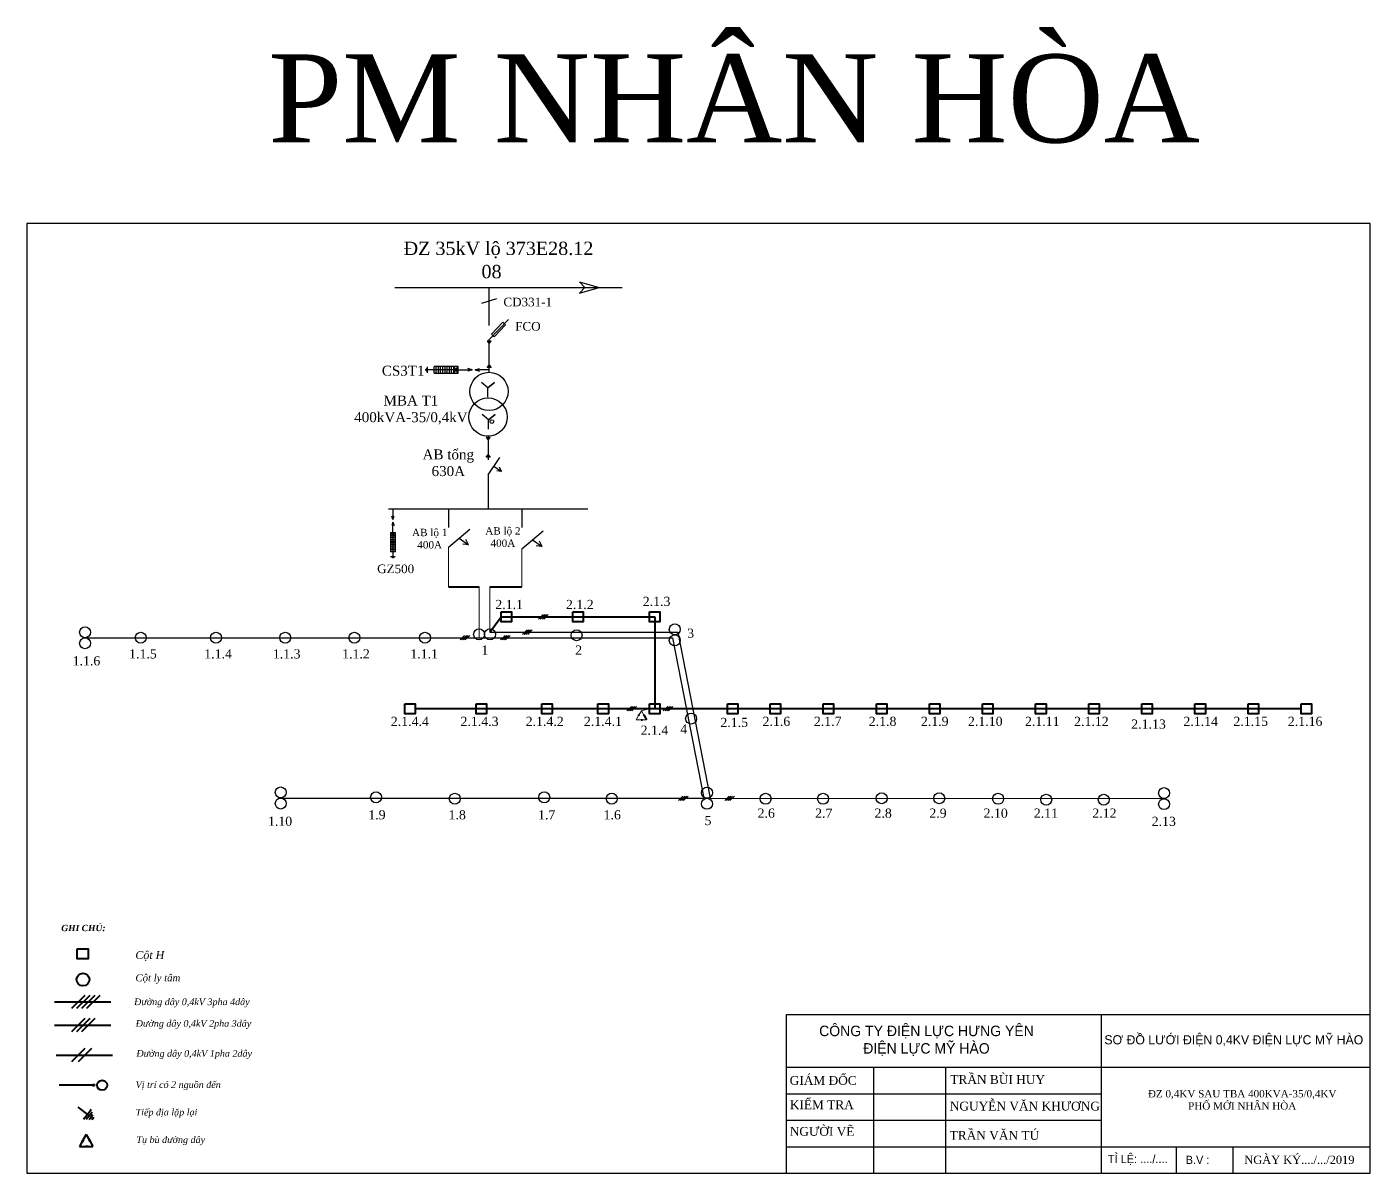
# Model space of a CAD drawing. Extents: x -2498 to 13808, y -1476 to 9052.
# Drawn here: x 7712.9 to 8170.3, y 3647 to 4037.3 of the extents above; entities that cross this region are included whole.
import ezdxf

# ---------------------------------------------------------------- set-up
doc = ezdxf.new("R2010")
doc.units = 0
doc.header["$LTSCALE"] = 0.08
doc.header["$MEASUREMENT"] = 0
doc.layers.get('0').update_dxf_attribs({"linetype": 'CONTINUOUS', "lineweight": 40})
for name, color, linetype, lineweight in [('5', 9, 'CONTINUOUS', 5), ('khung', 3, 'CONTINUOUS', 18), ('NET DAM', 6, 'CONTINUOUS', 25)]:
    doc.layers.add(name, color=color, linetype=linetype, lineweight=lineweight)
doc.layers.add('Duong manh', color=8, linetype='CONTINUOUS')
doc.styles.add('anh thong', font='times.ttf', dxfattribs={"height": 0.5})
doc.styles.get("Standard").update_dxf_attribs({"font": 'VHTEKN.TTF', "height": 2.5})

# ---------------------------------------------------------------- blocks, each defined once
blk = doc.blocks.new('khung')
at = {"layer": 'khung', "color": 5, "lineweight": -3, "ltscale": 4}
for p, q in [((630143, 2296298.9), (632881, 2296298.9)), ((630143, 2295554.2), (630143, 2296298.9)), ((631620.1, 2296298.9), (631620.1, 2295554.2)), ((630143, 2296050.6), (631457.3, 2296050.6)), ((630143, 2296050.6), (632881, 2296050.6)), ((630552, 2296050.6), (630552, 2295554.2)), ((630888.9, 2296050.6), (630888.9, 2295554.2)), ((630143, 2295926.5), (631620.1, 2295926.5)), ((630143, 2295802.4), (631620.1, 2295802.4)), ((630143, 2295678.3), (631512, 2295678.3)), ((630143, 2295678.3), (632881, 2295678.3)), ((631972.7, 2295554.2), (631972.7, 2295678.3)), ((632238.4, 2295554.2), (632238.4, 2295678.3))]:
    blk.add_line(p, q, dxfattribs=at)
blk.add_lwpolyline([(632881, 2300009), (626580.6, 2300009), (626580.6, 2295554.2), (632881, 2295554.2), (632881, 2300009)], dxfattribs=at)
at = {"layer": 'Duong manh', "color": 0, "lineweight": -3, "ltscale": 4}
for s, insert, char_height, width, attachment_point in [('{\\f.VnAvantH|b0|i0|c0|p34;C¤NG TY §IÖN LùC H¦NG Y£N\\P®iÖn lùc mü hµo}', (630800.1, 2296174.8), 49.141, 1314.329, 5), ('{\\f.VnAvantH|b0|i0|c0|p34;s¬ ®å l\xadíi ®iÖn 0,4kv ®iÖn lùc mü hµo}', (632241.6, 2296174.8), 43.049, 1423.665, 5), ('{\\fTimes New Roman|b0|i0|c0|p18; GIÁM ĐỐC}', (630143, 2295988.6), 41.37, 409.064, 4), ('{\\fTimes New Roman|b0|i0|c0|p18; TRẦN BÙI HUY}', (630896.3, 2295992.9), 41.37, 536.856, 4), ('{\\f.VnAvantH|b0|i0|c0|p34; \\fTimes New Roman|b0|i0|c0|p18; KIỂM TRA}', (630128, 2295874.7), 41.37, 409.064, 4), ('{\\fTimes New Roman|b0|i0|c0|p18; NGUYỄN VĂN KHƯƠNG}', (630893.6, 2295868.1), 41.37, 717.247, 4), ('{\\fTimes New Roman|b0|i0|c0|p18; NGƯỜI VẼ}', (630143, 2295749.5), 41.37, 409.064, 4), ('{\\f.VnAvantH|b0|i0|c0|p34; \\fTimes New Roman|b0|i0|c0|p18;TRẦN VĂN TÚ}', (630893.4, 2295730.7), 41.37, 536.856, 4), ('{\\f.VnAvantH|b0|i0|c0|p34; tØ lÖ: ..../....}', (631636.6, 2295616.3), 38.475, 301.491, 4), ('{\\f.VnAvantH|b0|i0|c0|p34;b.v :}', (632071.5, 2295616.3), 38.475, 424.338, 5), ('{\\fTimes New Roman|b0|i0|c0|p18;NGÀY KÝ..../.../2019}', (632549.2, 2295616.3), 38.475, 820.671, 5)]:
    blk.add_mtext(s, dxfattribs=dict(at, insert=insert, char_height=char_height, width=width, attachment_point=attachment_point))

msp = doc.modelspace()

# ---------------------------------------------------------------- hatches: boundary and pattern name
at = {"linetype": 'Continuous', "ltscale": 8}
msp.add_hatch(color=256, dxfattribs=at).paths.add_polyline_path([(7735.89, 3676.96, 1), (7735.33, 3676.96, 1)])

# ---------------------------------------------------------------- linework, layer by layer
at = {"lineweight": -3}
for p, q in [((7838.15, 3948.56), (7915.54, 3948.56)), ((7870.23, 3935.57), (7870.23, 3948.56)), ((7901.07, 3950.44), (7907.79, 3948.56)), ((7901.07, 3950.44), (7902.89, 3948.56)), ((7901.07, 3946.69), (7907.79, 3948.56)), ((7901.07, 3946.69), (7902.89, 3948.56)), ((7872.83, 3944.66), (7867.62, 3943.06)), ((7870.23, 3930.87), (7876.87, 3937.72)), ((7870.93, 3930.3), (7869.59, 3930.3)), ((7869.59, 3930.3), (7870.23, 3929.48)), ((7870.23, 3919.67), (7870.23, 3930.87)), ((7870.23, 3929.48), (7870.93, 3930.3)), ((7848.75, 3920.29), (7848.75, 3920.76)), ((7849.01, 3919.98), (7849.01, 3921.07)), ((7849.26, 3919.52), (7849.26, 3921.53)), ((7851.51, 3920.53), (7849.29, 3920.53)), ((7859.75, 3921.65), (7851.51, 3921.65)), ((7851.51, 3919.4), (7851.51, 3921.65)), ((7859.75, 3920.53), (7851.51, 3920.53)), ((7852.26, 3919.4), (7852.26, 3921.65)), ((7853.01, 3919.4), (7853.01, 3921.65)), ((7853.76, 3919.4), (7853.76, 3921.65)), ((7854.5, 3919.4), (7854.5, 3921.65)), ((7855.25, 3919.4), (7855.25, 3921.65)), ((7856, 3919.4), (7856, 3921.65)), ((7856.75, 3919.4), (7856.75, 3921.65)), ((7857.5, 3919.4), (7857.5, 3921.65)), ((7859.75, 3919.4), (7858.25, 3921.65)), ((7858.25, 3919.4), (7859.75, 3921.65)), ((7858.25, 3919.4), (7858.25, 3921.65)), ((7859.75, 3919.4), (7859.75, 3921.65)), ((7859.75, 3920.53), (7864.46, 3920.53)), ((7864.46, 3920.53), (7863, 3921.02)), ((7864.46, 3920.53), (7863, 3920.04)), ((7865.52, 3920.53), (7866.97, 3921.02)), ((7870.23, 3920.53), (7865.52, 3920.53)), ((7865.52, 3920.53), (7866.97, 3920.04)), ((7869.59, 3921.31), (7870.23, 3922.14)), ((7870.93, 3921.31), (7869.59, 3921.31)), ((7870.23, 3922.14), (7870.93, 3921.31)), ((7869.83, 3914.35), (7867.72, 3916.17)), ((7869.83, 3914.35), (7872.1, 3916.17)), ((7872.1, 3916.17), (7869.83, 3914.35)), ((7869.83, 3911.23), (7869.83, 3914.35)), ((7870.02, 3903.46), (7867.91, 3905.29)), ((7870.02, 3903.46), (7872.29, 3905.29)), ((7872.29, 3905.29), (7870.02, 3903.46)), ((7870.02, 3900.35), (7870.02, 3903.46)), ((7870.61, 3897.53), (7869.28, 3897.53)), ((7869.28, 3897.53), (7869.91, 3896.7)), ((7869.91, 3897.94), (7869.91, 3889.91)), ((7869.91, 3896.7), (7870.61, 3897.53)), ((7869.28, 3890.79), (7869.91, 3891.62)), ((7870.61, 3890.79), (7869.28, 3890.79)), ((7869.91, 3891.62), (7870.61, 3890.79)), ((7869.91, 3884.82), (7873.92, 3890.64)), ((7869.91, 3884.82), (7869.91, 3873.21)), ((7871.91, 3887.73), (7874.51, 3885.93)), ((7874.52, 3885.91), (7872.91, 3886.1)), ((7874.52, 3885.91), (7873.78, 3887.35)), ((7835.97, 3873.21), (7903.85, 3873.21)), ((7837.52, 3869.54), (7837.14, 3870.67)), ((7837.52, 3873.21), (7837.52, 3869.54)), ((7837.52, 3869.54), (7837.9, 3870.67)), ((7856.39, 3873.21), (7856.39, 3866.89)), ((7881.44, 3873.21), (7881.44, 3866.89)), ((7836.65, 3865.04), (7836.65, 3858.61)), ((7838.4, 3865.04), (7836.65, 3863.87)), ((7838.4, 3863.87), (7836.65, 3865.04)), ((7838.4, 3865.04), (7836.65, 3865.04)), ((7837.52, 3868.71), (7837.14, 3867.58)), ((7837.52, 3865.04), (7837.52, 3868.71)), ((7837.52, 3868.71), (7837.9, 3867.58)), ((7837.52, 3865.04), (7837.52, 3858.61)), ((7856.39, 3860.17), (7863.68, 3866.25)), ((7881.44, 3859.58), (7888.73, 3865.66)), ((7838.4, 3863.87), (7836.65, 3863.87)), ((7838.4, 3863.28), (7836.65, 3863.28)), ((7838.4, 3862.7), (7836.65, 3862.7)), ((7838.4, 3862.12), (7836.65, 3862.12)), ((7838.4, 3861.63), (7836.65, 3861.63)), ((7838.4, 3861.04), (7836.65, 3861.04)), ((7838.4, 3860.46), (7836.65, 3860.46)), ((7860.04, 3863.21), (7863.28, 3860.96)), ((7863.29, 3860.94), (7861.29, 3861.18)), ((7863.29, 3860.94), (7862.37, 3862.73)), ((7885.09, 3862.62), (7888.33, 3860.37)), ((7888.33, 3860.37), (7886.33, 3860.6)), ((7888.34, 3860.34), (7887.42, 3862.14)), ((7838.4, 3859.78), (7836.65, 3859.78)), ((7838.4, 3859.19), (7836.65, 3859.19)), ((7838.4, 3858.61), (7836.65, 3858.61)), ((7838.31, 3856.86), (7836.74, 3856.86)), ((7837.95, 3856.66), (7837.1, 3856.66)), ((7837.7, 3856.46), (7837.34, 3856.46)), ((7837.52, 3858.61), (7837.52, 3856.88))]:
    msp.add_line(p, q, dxfattribs=at)
at = {"linetype": 'Continuous', "lineweight": -3, "ltscale": 8}
for p, q in [((7851.51, 3919.4), (7859.75, 3919.4)), ((7838.4, 3858.61), (7838.4, 3865.04))]:
    msp.add_line(p, q, dxfattribs=at)
at = {"color": 0, "linetype": 'Continuous', "lineweight": 40, "ltscale": 8}
for p, q in [((7856.39, 3846.62), (7866.85, 3846.61)), ((7870.49, 3846.61), (7881.44, 3846.61)), ((7870.49, 3831.21), (7874.32, 3836.43)), ((7874.32, 3836.43), (7926.65, 3836.43)), ((7926.65, 3836.43), (7926.65, 3805.14)), ((8146.79, 3805.14), (7845.12, 3805.14)), ((7923.06, 3802.8), (7923.87, 3801.35))]:
    msp.add_line(p, q, dxfattribs=at)
at = {"linetype": 'Continuous', "lineweight": 9, "ltscale": 8}
for p, q in [((7888.67, 3837.21), (7887.12, 3835.66)), ((7889.25, 3837.21), (7887.7, 3835.66)), ((7889.83, 3837.21), (7888.28, 3835.66)), ((7890.41, 3837.21), (7888.86, 3835.66)), ((7861.94, 3830.09), (7860.39, 3828.54)), ((7862.52, 3830.09), (7860.97, 3828.54)), ((7863.1, 3830.09), (7861.55, 3828.54)), ((7863.68, 3830.09), (7862.13, 3828.54)), ((7875.68, 3830.09), (7874.13, 3828.54)), ((7876.26, 3830.09), (7874.71, 3828.54)), ((7876.84, 3830.09), (7875.29, 3828.54)), ((7877.42, 3830.09), (7875.87, 3828.54)), ((7883.21, 3831.99), (7881.66, 3830.44)), ((7883.79, 3831.99), (7882.24, 3830.44)), ((7884.37, 3831.99), (7882.82, 3830.44)), ((7884.95, 3831.99), (7883.4, 3830.44)), ((7918.7, 3805.92), (7917.15, 3804.37)), ((7919.28, 3805.92), (7917.73, 3804.37)), ((7919.86, 3805.92), (7918.31, 3804.37)), ((7920.44, 3805.92), (7918.89, 3804.37)), ((7931.13, 3805.92), (7929.58, 3804.37)), ((7931.71, 3805.92), (7930.16, 3804.37)), ((7932.29, 3805.92), (7930.74, 3804.37)), ((7932.87, 3805.92), (7931.32, 3804.37)), ((7921.18, 3802.79), (7920.36, 3801.35)), ((7920.36, 3801.35), (7922.08, 3801.35)), ((7920.93, 3802.92), (7921.42, 3802.67)), ((7921.04, 3803.12), (7921.53, 3802.87)), ((7922.12, 3804.44), (7921.29, 3802.99)), ((7922.08, 3801.35), (7922.11, 3801.35)), ((7922.11, 3801.63), (7922.11, 3801.07)), ((7922.12, 3804.44), (7922.94, 3802.99)), ((7922.38, 3801.63), (7922.38, 3801.07)), ((7922.38, 3801.35), (7923.87, 3801.35)), ((7923.2, 3803.12), (7922.71, 3802.87)), ((7923.31, 3802.92), (7922.82, 3802.67)), ((7936.28, 3775.42), (7934.73, 3773.87)), ((7936.86, 3775.42), (7935.31, 3773.87)), ((7937.44, 3775.42), (7935.89, 3773.87)), ((7938.02, 3775.42), (7936.47, 3773.87)), ((7952.03, 3775.41), (7950.48, 3773.86)), ((7952.61, 3775.41), (7951.06, 3773.86)), ((7953.19, 3775.41), (7951.64, 3773.86)), ((7953.77, 3775.41), (7952.22, 3773.86))]:
    msp.add_line(p, q, dxfattribs=at)
at = {"color": 0, "linetype": 'Continuous', "lineweight": 9, "ltscale": 8}
msp.add_line((7922.12, 3804.45), (7924.63, 3805.15), dxfattribs=at)
at = {"linetype": 'Continuous', "ltscale": 8}
for p, q in [((7722.24, 3705.32), (7741.5, 3705.32)), ((7732.62, 3707.54), (7728.09, 3703.01)), ((7734.32, 3707.54), (7729.79, 3703.01)), ((7736.02, 3707.54), (7731.49, 3703.01)), ((7737.72, 3707.54), (7733.19, 3703.01)), ((7722.24, 3697.38), (7741.5, 3697.38)), ((7732.62, 3699.61), (7728.09, 3695.08)), ((7734.32, 3699.61), (7729.79, 3695.08)), ((7736.02, 3699.61), (7731.49, 3695.08)), ((7722.8, 3687.18), (7742.07, 3687.18)), ((7732.62, 3689.41), (7728.09, 3684.88)), ((7734.89, 3689.41), (7730.35, 3684.88)), ((7735.61, 3676.96), (7723.88, 3676.96)), ((7730.24, 3669.51), (7733.48, 3667.01)), ((7733.48, 3667.01), (7734.82, 3668.74)), ((7733.48, 3667.01), (7732.13, 3665.27)), ((7734.09, 3666.53), (7733.08, 3665.23)), ((7734.71, 3666.05), (7734.04, 3665.19)), ((7734.09, 3666.53), (7735.1, 3667.83)), ((7734.71, 3666.05), (7735.38, 3666.92)), ((7735.32, 3665.58), (7734.98, 3665.14)), ((7735.32, 3665.58), (7735.66, 3666.01)), ((7733.07, 3660.13), (7731.98, 3658.22)), ((7733.07, 3660.13), (7734.15, 3658.22)), ((7731.84, 3657.96), (7730.76, 3656.07)), ((7730.76, 3656.07), (7733.02, 3656.07)), ((7731.5, 3658.14), (7732.15, 3657.8)), ((7731.65, 3658.39), (7732.29, 3658.06)), ((7733.02, 3656.07), (7733.06, 3656.07)), ((7733.06, 3656.43), (7733.06, 3655.7)), ((7733.41, 3656.43), (7733.41, 3655.7)), ((7733.41, 3656.07), (7735.37, 3656.07)), ((7734.49, 3658.39), (7733.84, 3658.06)), ((7734.63, 3658.14), (7733.98, 3657.8)), ((7734.29, 3657.96), (7735.37, 3656.07))]:
    msp.add_line(p, q, dxfattribs=at)
at = {"lineweight": -3}
msp.add_lwpolyline([(7871.98, 3931.82), (7875.84, 3935.84), (7874.93, 3936.71), (7871.07, 3932.7)], close=True, dxfattribs=at)
at = {"color": 0, "linetype": 'Continuous', "lineweight": 40, "ltscale": 8}
for points in [[(7874.32, 3838.13), (7877.87, 3838.13), (7877.87, 3834.74), (7874.32, 3834.74)], [(7898.74, 3838.13), (7902.29, 3838.13), (7902.29, 3834.74), (7898.74, 3834.74)], [(7924.83, 3838.13), (7928.38, 3838.13), (7928.38, 3834.74), (7924.83, 3834.74)], [(7841.57, 3806.84), (7845.12, 3806.84), (7845.12, 3803.44), (7841.57, 3803.44)], [(7865.81, 3806.84), (7869.36, 3806.84), (7869.36, 3803.44), (7865.81, 3803.44)], [(7888.24, 3806.84), (7891.78, 3806.84), (7891.78, 3803.44), (7888.24, 3803.44)], [(7907.33, 3806.84), (7910.88, 3806.84), (7910.88, 3803.44), (7907.33, 3803.44)], [(7924.83, 3806.84), (7928.38, 3806.84), (7928.38, 3803.44), (7924.83, 3803.44)], [(7951.42, 3806.84), (7954.97, 3806.84), (7954.97, 3803.44), (7951.42, 3803.44)], [(7965.96, 3806.84), (7969.5, 3806.84), (7969.5, 3803.44), (7965.96, 3803.44)], [(7984.04, 3806.84), (7987.59, 3806.84), (7987.59, 3803.44), (7984.04, 3803.44)], [(8002.12, 3806.84), (8005.67, 3806.84), (8005.67, 3803.44), (8002.12, 3803.44)], [(8020.2, 3806.84), (8023.75, 3806.84), (8023.75, 3803.44), (8020.2, 3803.44)], [(8038.29, 3806.84), (8041.84, 3806.84), (8041.84, 3803.44), (8038.29, 3803.44)], [(8056.37, 3806.84), (8059.92, 3806.84), (8059.92, 3803.44), (8056.37, 3803.44)], [(8074.45, 3806.84), (8078, 3806.84), (8078, 3803.44), (8074.45, 3803.44)], [(8092.54, 3806.84), (8096.09, 3806.84), (8096.09, 3803.44), (8092.54, 3803.44)], [(8110.62, 3806.84), (8114.17, 3806.84), (8114.17, 3803.44), (8110.62, 3803.44)], [(8128.7, 3806.84), (8132.25, 3806.84), (8132.25, 3803.44), (8128.7, 3803.44)], [(8146.79, 3806.84), (8150.34, 3806.84), (8150.34, 3803.44), (8146.79, 3803.44)]]:
    msp.add_lwpolyline(points, close=True, dxfattribs=at)
at = {"linetype": 'Continuous', "ltscale": 8}
msp.add_lwpolyline([(7729.96, 3723.33), (7733.8, 3723.33), (7733.8, 3719.95), (7729.96, 3719.95)], close=True, dxfattribs=at)
at = {"lineweight": -3}
for centre, radius in [((7870.23, 3913.17), 6.51), ((7869.91, 3904.45), 6.51), ((7871.22, 3902.93), 0.623)]:
    msp.add_circle(centre, radius, dxfattribs=at)
at = {"lineweight": -3, "ltscale": 8}
for centre in [(7732.69, 3831.18), (7933.5, 3832.15), (7732.69, 3827.44), (7751.66, 3829.31), (7777.27, 3829.31), (7800.84, 3829.31), (7824.41, 3829.31), (7848.43, 3829.31), (7866.85, 3830.45), (7870.59, 3830.45), (7900.05, 3830.16), (7933.5, 3828.42), (7939.06, 3801.78), (7799.33, 3776.64), (7944.44, 3776.54), (8100.1, 3776.42), (7799.33, 3772.86), (7831.78, 3774.97), (7858.59, 3774.48), (7889.03, 3774.97), (7912.03, 3774.5), (7944.44, 3772.76), (7964.4, 3774.47), (7983.98, 3774.47), (8003.94, 3774.66), (8023.53, 3774.66), (8043.59, 3774.47), (8059.96, 3774.15), (8079.55, 3774.15), (8100.1, 3772.64)]:
    msp.add_circle(centre, 1.87, dxfattribs=at)
at = {"linetype": 'Continuous', "ltscale": 8}
for centre, radius in [((7731.98, 3712.9), 2.17), ((7738.49, 3676.93), 1.69), ((7735.61, 3676.96), 0.28)]:
    msp.add_circle(centre, radius, dxfattribs=at)
for p in [(7734.09, 3666.53), (7734.71, 3666.05), (7735.32, 3665.58)]:
    msp.add_point(p, dxfattribs=at)
at = {"layer": '5', "color": 255, "ltscale": 2}
for p, q in [((7856.39, 3860.17), (7856.39, 3846.62)), ((7881.44, 3859.58), (7881.44, 3846.62)), ((7866.85, 3829.31), (7866.85, 3846.61)), ((7870.49, 3831.21), (7870.49, 3846.61))]:
    msp.add_line(p, q, dxfattribs=at)
at = {"layer": '5', "lineweight": -3, "ltscale": 2}
for p, q in [((7732.69, 3829.31), (7932.72, 3829.31)), ((7870.49, 3831.21), (7934.48, 3831.21)), ((7932.72, 3829.31), (7943.36, 3774.64)), ((7934.48, 3831.21), (7945.49, 3774.64)), ((7799.37, 3774.73), (7943.36, 3774.64)), ((7945.49, 3774.64), (8100.1, 3774.55))]:
    msp.add_line(p, q, dxfattribs=at)

# ---------------------------------------------------------------- block references
at = {"layer": 'NET DAM', "color": 7, "xscale": 0.0725970513970186, "yscale": 0.07259705139441955, "zscale": 0.07259705139456}
msp.add_blockref('khung', (-37775.03, -163003.46), dxfattribs=at)

# ---------------------------------------------------------------- texts
at = {"color": 0, "linetype": 'Continuous', "lineweight": 30, "ltscale": 10, "attachment_point": 1}
for s, insert, char_height, width in [('{\\fTimes New Roman|b0|i0|c0|p18;PM NHÂN HÒA}', (7795.08, 4027.96), 30, 395.821), ('\\pxqc;{\\fTimes New Roman|b0|i0|c238|p18;Đ\\fTimes New Roman|b0|i0|c0|p18;Z 0,4KV SAU TBA 400KVA-35/0,4KV \\PPHỐ MỚI NHÂN HÒA}', (8060.71, 3675.3), 2.5, 131.9777)]:
    msp.add_mtext(s, dxfattribs=dict(at, insert=insert, char_height=char_height, width=width))
at = {"lineweight": -3, "style": 'anh thong'}
for s, insert, char_height, width, attachment_point in [('{\\fTimes New Roman|b0|i0|c238|p18;Đ}Z 35kV lộ 373E28.12', (7841.16, 3964.17), 4.5287, 227.5693, 1), ('08', (7867.68, 3956.25), 4.529, 55.1661, 1), ('CD331-1', (7875.15, 3945.09), 2.944, 55.1661, 1), ('FCO', (7879.16, 3936.82), 2.944, 55.1661, 1), ('CS3T1', (7833.74, 3921.94), 3.397, 73.517, 1), ('MBA T1\\P400kVA-35/0,4kV', (7843.64, 3911.77), 3.3966, 167.5072, 2), ('AB tổng\\P630A', (7856.37, 3893.42), 3.397, 77.677, 2), ('AB lộ 1\\P400A', (7850.03, 3866.41), 2.516, 77.677, 2), ('AB lộ 2\\P400A', (7874.96, 3866.96), 2.516, 77.677, 2), ('GZ500', (7832.15, 3854.24), 2.944, 95.5721, 1)]:
    msp.add_mtext(s, dxfattribs=dict(at, insert=insert, char_height=char_height, width=width, attachment_point=attachment_point))
at = {"color": 0, "lineweight": 30, "style": 'anh thong'}
for s, insert, char_height, width, attachment_point in [('2.1.1', (7877.09, 3842.2), 3.12, 40.1436, 2), ('2.1.2', (7901.14, 3842.2), 3.12, 40.1436, 2), ('2.1.3', (7927.3, 3843.25), 3.12, 40.1436, 2), ('3', (7938.89, 3832.41), 3.12, 40.1436, 2), ('1.1.5', (7752.38, 3825.38), 3.12, 40.1436, 2), ('1.1.4', (7777.98, 3825.38), 3.12, 40.1436, 2), ('1.1.3', (7801.34, 3825.38), 3.12, 40.1436, 2), ('1.1.2', (7824.93, 3825.38), 3.12, 40.1436, 2), ('1.1.1', (7848.14, 3825.38), 3.12, 40.1436, 2), ('1', (7868.82, 3826.67), 3.12, 40.1436, 2), ('2', (7900.76, 3826.67), 3.12, 40.1436, 2), ('1.1.6', (7733.16, 3823.02), 3.12, 40.1436, 2), ('2.1.4.4', (7843.28, 3802.4), 3.12, 40.1436, 2), ('2.1.4.3', (7867.01, 3802.4), 3.12, 40.1436, 2), ('2.1.4.2', (7889.2, 3802.4), 3.12, 40.1436, 2), ('2.1.4.1', (7909.02, 3802.4), 3.12, 40.1436, 2), ('2.1.5', (7953.72, 3802.04), 3.12, 40.1436, 2), ('2.1.6', (7968.09, 3802.4), 3.12, 40.1436, 2), ('2.1.7', (7985.56, 3802.4), 3.12, 40.1436, 2), ('2.1.8', (8004.24, 3802.4), 3.12, 40.1436, 2), ('2.1.9', (8022.01, 3802.4), 3.12, 40.1436, 2), ('2.1.10', (8039.22, 3802.4), 3.12, 40.1436, 2), ('2.1.11', (8058.62, 3802.4), 3.12, 40.1436, 2), ('2.1.12', (8075.35, 3802.4), 3.12, 40.1436, 2), ('2.1.13', (8094.8, 3801.47), 3.12, 40.1436, 2), ('2.1.14', (8112.57, 3802.4), 3.12, 40.1436, 2), ('2.1.15', (8129.59, 3802.4), 3.12, 40.1436, 2), ('2.1.16', (8148.13, 3802.4), 3.12, 40.1436, 2), ('2.1.4', (7926.56, 3799.38), 3.12, 40.1436, 2), ('4', (7936.53, 3799.79), 3.12, 40.1436, 2), ('1.9', (7832.08, 3770.59), 3.12, 40.1436, 2), ('1.8', (7859.41, 3770.59), 3.12, 40.1436, 2), ('1.7', (7889.89, 3770.59), 3.12, 40.1436, 2), ('1.6', (7912.19, 3770.59), 3.12, 40.1436, 2), ('2.6', (7964.63, 3771.15), 3.12, 40.1436, 2), ('2.7', (7984.23, 3771.15), 3.12, 40.1436, 2), ('2.8', (8004.45, 3771.15), 3.12, 40.1436, 2), ('2.9', (8023.11, 3771.15), 3.12, 40.1436, 2), ('2.10', (8042.76, 3771.15), 3.12, 40.1436, 2), ('2.11', (8059.87, 3771.15), 3.12, 40.1436, 2), ('2.12', (8079.78, 3771.15), 3.12, 40.1436, 2), ('1.10', (7799.09, 3768.39), 3.12, 40.1436, 2), ('5', (7944.8, 3768.63), 3.12, 40.1436, 2), ('2.13', (8100, 3768.35), 3.12, 40.1436, 2), ('{\\fTimes New Roman|b0|i1|c0|p18;Cột H}', (7749.81, 3722.62), 2.6984, 46.8904, 1), ('{\\fTimes New Roman|b0|i1|c0|p18;Cột ly tâm}', (7749.84, 3714.73), 2.4296, 46.8904, 1)]:
    msp.add_mtext(s, dxfattribs=dict(at, insert=insert, char_height=char_height, width=width, attachment_point=attachment_point))
at = {"attachment_point": 1, "style": 'anh thong'}
for s, insert, char_height, width in [('{\\fTimes New Roman|b1|i1|c0|p18;GHI CHÚ:}', (7724.58, 3731.55), 2.1533, 31.0305), ('{\\fTimes New Roman|b0|i1|c238|p18;Đ\\fTimes New Roman|b0|i1|c0|p18;ường dây 0,4kV 3pha 4dây}', (7749.38, 3706.47), 2.2666, 57.8736), ('{\\fTimes New Roman|b0|i1|c238|p18;Đư\\fTimes New Roman|b0|i1|c0|p18;ờng dây 0,4kV 2pha 3dây}', (7749.93, 3699.12), 2.2666, 57.8736), ('{\\fTimes New Roman|b0|i1|c238|p18;Đư\\fTimes New Roman|b0|i1|c0|p18;ờng dây 0,4kV 1pha 2dây}', (7750.17, 3688.89), 2.2666, 57.8736), ('{\\fTimes New Roman|b0|i1|c0|p18;Vị trí có 2 nguồn đến}', (7749.9, 3678.28), 2.2666, 57.8736), ('{\\fTimes New Roman|b0|i1|c0|p18;Tiếp địa lặp lại}', (7749.9, 3668.9), 2.2666, 57.8736), ('{\\fTimes New Roman|b0|i1|c0|p18;Tụ bù đường dây}', (7750.17, 3659.54), 2.2666, 57.8736)]:
    msp.add_mtext(s, dxfattribs=dict(at, insert=insert, char_height=char_height, width=width))

doc.saveas('drawing.dxf')
